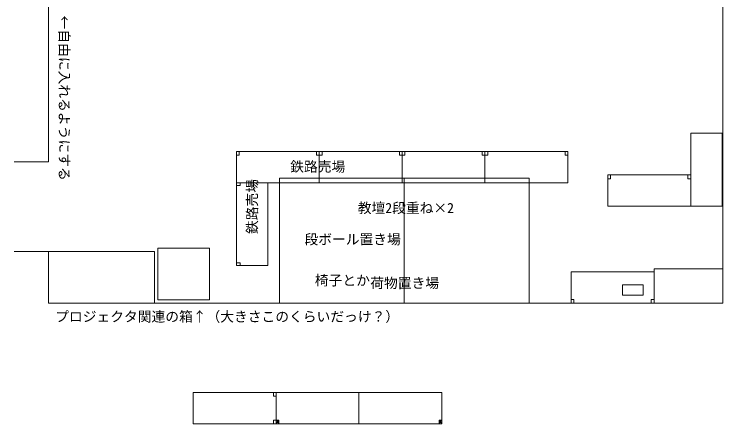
# Model space of a CAD drawing. Units: millimetres, scale not verified. Extents: x -3124 to 14616, y -9205 to 4147.
# Drawn here: x -3124 to 7176, y -9205 to -3257 of the extents above; entities that cross this region are included whole.
import ezdxf
from ezdxf.enums import TextEntityAlignment as Align

# ---------------------------------------------------------------- set-up
doc = ezdxf.new("R2010")
doc.units = ezdxf.units.MM
doc.header["$LTSCALE"] = 100
doc.layers.add('0-7', color=5, linetype='Continuous', lineweight=9)
doc.styles.add('ＭＳ ゴシック', font='')
doc.styles.get('ＭＳ ゴシック').set_extended_font_data('MS Gothic')

# ---------------------------------------------------------------- blocks, each defined once
blk = doc.blocks.new('2人掛け机右')
at = {"layer": '0-7', "color": 4}
for p, q in [((1164, 400), (1164, 455)), ((1204, 400), (1164, 400))]:
    blk.add_line(p, q, dxfattribs=at)
at = {"layer": '0-7', "color": 1}
for p, q in [((1164, 400), (1198.5, 449.5)), ((1164, 449.5), (1198.5, 400))]:
    blk.add_line(p, q, dxfattribs=at)
at = {"layer": '0-7', "color": 6}
blk.add_lwpolyline([(0, 0), (1204, 0), (1204, 455), (0, 455)], close=True, dxfattribs=at)
blk = doc.blocks.new('2人掛け机左')
at = {"layer": '0-7', "color": 1}
for p, q in [((5.5, 400), (40, 449.5)), ((40, 400), (5.5, 449.5))]:
    blk.add_line(p, q, dxfattribs=at)
at = {"layer": '0-7', "color": 6}
blk.add_lwpolyline([(0, 0), (1204, 0), (1204, 455), (0, 455)], close=True, dxfattribs=at)
at = {"layer": '0-7', "color": 4}
blk.add_lwpolyline([(40, 455), (40, 400), (0, 400)], dxfattribs=at)
blk = doc.blocks.new('2人掛け机共通')
at = {"layer": '0-7', "color": 4}
for p, q in [((1164, 400), (1164, 455)), ((1204, 400), (1164, 400))]:
    blk.add_line(p, q, dxfattribs=at)
at = {"layer": '0-7', "color": 6}
blk.add_lwpolyline([(0, 0), (1204, 0), (1204, 455), (0, 455)], close=True, dxfattribs=at)
at = {"layer": '0-7', "color": 4}
blk.add_lwpolyline([(40, 455), (40, 400), (0, 400)], dxfattribs=at)
blk = doc.blocks.new('2人掛け机共通(1)')
at = {"layer": '0-7', "color": 4}
for p, q in [((0, 55), (40, 55)), ((40, 55), (40, 0))]:
    blk.add_line(p, q, dxfattribs=at)
at = {"layer": '0-7', "color": 6}
blk.add_lwpolyline([(0, 0), (1204, 0), (1204, 455), (0, 455)], close=True, dxfattribs=at)
at = {"layer": '0-7', "color": 4}
blk.add_lwpolyline([(40, 455), (40, 400), (0, 400)], dxfattribs=at)

msp = doc.modelspace()

# ---------------------------------------------------------------- linework, layer by layer
at = {"layer": '0-7', "color": 7}
for p, q in [((7175.5, -7453.1), (7175.5, 4146.9)), ((-2624.5, -473.1), (-2624.5, -5403.1)), ((-2624.5, -5403.1), (-3124.5, -5403.1)), ((-1084.5, -6703.1), (-3124.5, -6703.1)), ((-2624.5, -6703.1), (-2624.5, -7453.1)), ((-1084.5, -6703.1), (-1084.5, -7453.1)), ((7175.5, -6953.1), (6175.5, -6953.1)), ((6175.5, -7453.1), (6175.5, -6953.1)), ((7175.5, -7453.1), (-2624.5, -7453.1))]:
    msp.add_line(p, q, dxfattribs=at)
at = {"layer": '0-7', "color": 4}
for p, q in [((4360.5, -5638.1), (730.5, -5638.1)), ((730.5, -7453.1), (730.5, -5638.1)), ((2545.5, -7453.1), (2545.5, -5638.1)), ((4360.5, -7453.1), (4360.5, -5638.1))]:
    msp.add_line(p, q, dxfattribs=at)
for points in [[(6709.2, -6045.9), (7164.2, -6045.9), (7164.2, -4985.7)], [(6709.2, -6045.9), (6709.2, -4985.7), (7164.2, -4985.7)], [(-1034.5, -6653.1), (-284.5, -6653.1), (-284.5, -7403.1)], [(-1034.5, -6653.1), (-1034.5, -7403.1), (-284.5, -7403.1)]]:
    msp.add_lwpolyline(points, dxfattribs=at)
at = {"layer": '0-7'}
msp.add_lwpolyline([(6015.9, -7335.5), (5718.8, -7335.5), (5718.8, -7186.9), (6015.9, -7186.9)], close=True, dxfattribs=at)

# ---------------------------------------------------------------- block references
for p in [(106.1, -5704.5), (1310.1, -5704.5), (2514.1, -5704.5), (3718.1, -5704.5), (5505.2, -6045.9)]:
    msp.add_blockref('2人掛け机共通', p, dxfattribs=at)
for name, p, rotation in [('2人掛け机共通', (561.1, -6908.5), 90), ('2人掛け机共通', (6175.5, -6998.1), 180), ('2人掛け机共通(1)', (682.7, -8750), 180), ('2人掛け机右', (1886.7, -8750), 180), ('2人掛け机左', (3090.7, -8750), 180)]:
    msp.add_blockref(name, p, dxfattribs=dict(at, rotation=rotation))

# ---------------------------------------------------------------- texts
at = {"layer": '0-7', "color": 4, "style": 'ＭＳ ゴシック'}
for s, rotation, p in [('←自由に入れるようにする', 270, (-2513, -3276.9)), ('鉄路売場', 90, (451.5, -6450.1))]:
    msp.add_text(s, height=146.6, rotation=rotation, dxfattribs=at).set_placement(p, align=Align.BOTTOM_LEFT)
for s, p in [('鉄路売場', (888, -5587.9)), ('教壇2段重ね×2', (1869.7, -6188.3)), ('段ボール置き場', (1095.2, -6643.6)), ('椅子とか', (1246, -7239.3)), ('荷物置き場', (2051.3, -7277.9)), ('プロジェクタ関連の箱↑（大きさこのくらいだっけ？）', (-2528.1, -7765.6))]:
    msp.add_text(s, height=146.6, dxfattribs=at).set_placement(p, align=Align.BOTTOM_LEFT)

doc.saveas('drawing.dxf')
